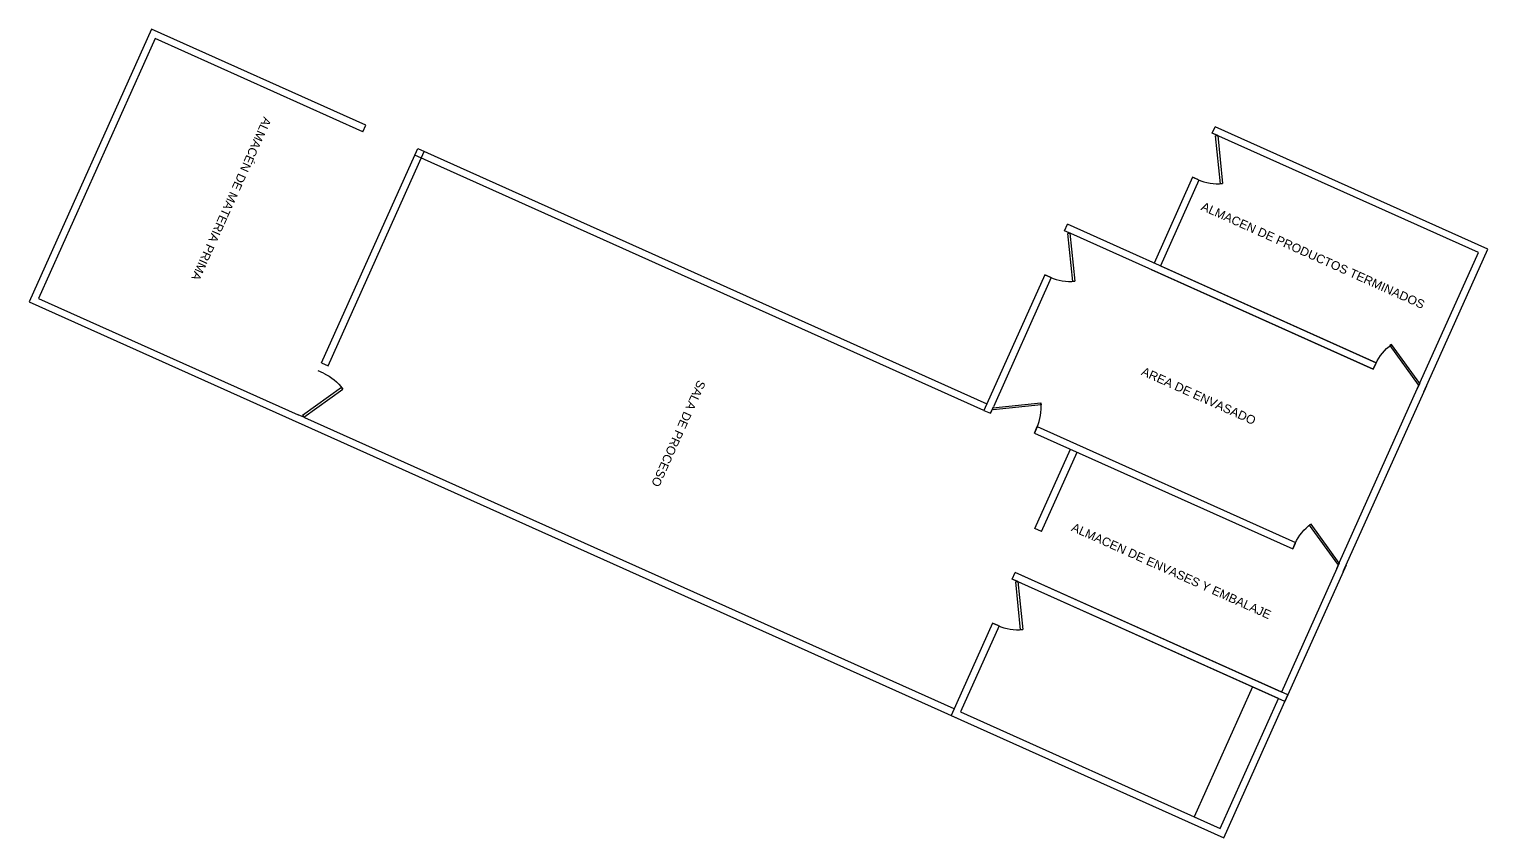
# Model space of a CAD drawing. Header units: metres. Extents: x 717911 to 838331, y 8495011 to 8501478.
# Drawn here: x 837395.84 to 837426.59, y 8496144.47 to 8496161.51 of the extents above; entities that cross this region are included whole.
import ezdxf

# ---------------------------------------------------------------- set-up
doc = ezdxf.new("R2010")
doc.units = ezdxf.units.M
doc.layers.add('ROTULO', color=4, linetype='Continuous')
doc.styles.add('ARIAL', font='arial.ttf')

# ---------------------------------------------------------------- blocks, each defined once
blk = doc.blocks.new('*U1271')
for p, q in [((0, 0), (0, -5)), ((40, 0), (40, -5))]:
    blk.add_line(p, q)
blk.add_lwpolyline([(0, 0), (34.6, 20), (35.5, 18.5), (0.9, -1.5)], close=True)
blk.add_arc((0, 0), 40, 0, 30)

msp = doc.modelspace()

# ---------------------------------------------------------------- linework, layer by layer
for p, q in [((837398.42, 8496161.511), (837395.842, 8496155.762)), ((837402.937, 8496159.485), (837398.42, 8496161.511)), ((837398.496, 8496161.313), (837396.041, 8496155.838)), ((837402.875, 8496159.349), (837398.496, 8496161.313)), ((837426.591, 8496156.878), (837420.842, 8496159.456)), ((837426.393, 8496156.803), (837420.918, 8496159.258)), ((837402.006, 8496154.478), (837404.032, 8496158.994)), ((837402.143, 8496154.416), (837404.169, 8496158.933)), ((837420.365, 8496158.392), (837419.554, 8496156.582)), ((837420.502, 8496158.331), (837419.69, 8496156.52)), ((837424.238, 8496154.481), (837417.729, 8496157.4)), ((837424.177, 8496154.344), (837417.804, 8496157.202)), ((837425.104, 8496153.928), (837426.393, 8496156.803)), ((837425.241, 8496153.867), (837426.591, 8496156.878)), ((837419.492, 8496156.445), (837424.177, 8496154.344)), ((837419.69, 8496156.52), (837424.238, 8496154.481)), ((837417.252, 8496156.336), (837415.969, 8496153.477)), ((837417.388, 8496156.275), (837416.167, 8496153.552)), ((837396.041, 8496155.838), (837401.515, 8496153.383)), ((837396.041, 8496155.838), (837401.515, 8496153.383)), ((837395.842, 8496155.762), (837401.591, 8496153.185)), ((837423.542, 8496150.08), (837425.302, 8496154.004)), ((837423.467, 8496150.279), (837425.104, 8496153.928)), ((837415.414, 8496146.985), (837401.454, 8496153.246)), ((837415.339, 8496147.184), (837401.652, 8496153.321)), ((837417.094, 8496153.136), (837422.54, 8496150.694)), ((837417.033, 8496153), (837422.479, 8496150.558)), ((837417.044, 8496150.985), (837417.794, 8496152.658)), ((837417.181, 8496150.923), (837417.931, 8496152.597)), ((837422.376, 8496147.48), (837416.628, 8496150.058)), ((837422.239, 8496147.541), (837416.765, 8496149.996)), ((837423.406, 8496150.142), (837422.239, 8496147.541)), ((837423.604, 8496150.217), (837422.315, 8496147.343)), ((837422.315, 8496147.343), (837416.566, 8496149.921)), ((837422.178, 8496147.404), (837416.703, 8496149.86)), ((837416.151, 8496148.994), (837415.277, 8496147.047)), ((837416.288, 8496148.933), (837415.476, 8496147.122)), ((837420.95, 8496144.667), (837422.178, 8496147.404)), ((837421.026, 8496144.469), (837422.376, 8496147.48)), ((837415.277, 8496147.047), (837421.026, 8496144.469)), ((837415.476, 8496147.122), (837420.95, 8496144.667))]:
    msp.add_line(p, q)
for points in [[(837402.875, 8496159.349), (837402.937, 8496159.485)], [(837420.918, 8496159.258), (837420.781, 8496159.319), (837420.842, 8496159.456)], [(837404.032, 8496158.994), (837416.03, 8496153.614), (837415.969, 8496153.477), (837403.97, 8496158.858)], [(837420.502, 8496158.331), (837420.365, 8496158.392)], [(837417.804, 8496157.202), (837417.667, 8496157.263), (837417.729, 8496157.4)], [(837417.252, 8496156.336), (837417.388, 8496156.275)], [(837402.006, 8496154.478), (837402.143, 8496154.416)], [(837424.177, 8496154.344), (837424.238, 8496154.481)], [(837415.969, 8496153.477), (837416.106, 8496153.415), (837416.167, 8496153.552)], [(837417.033, 8496153), (837417.094, 8496153.136)], [(837417.18, 8496150.923), (837417.044, 8496150.985)], [(837422.479, 8496150.558), (837422.54, 8496150.694)], [(837423.406, 8496150.142), (837423.467, 8496150.279)], [(837416.566, 8496149.921), (837416.628, 8496150.058)], [(837416.151, 8496148.994), (837416.288, 8496148.933)], [(837422.178, 8496147.404), (837421.631, 8496147.65), (837420.403, 8496144.913), (837420.95, 8496144.667), (837422.178, 8496147.404)]]:
    msp.add_lwpolyline(points)

# ---------------------------------------------------------------- block references
at = {"yscale": 0.0254, "zscale": 0.0254}
for p, xscale, rotation in [((837420.897, 8496159.267), 0.0254, 245.8460281696906), ((837417.783, 8496157.211), 0.0254, 245.8460281696906), ((837425.156, 8496154.044), -0.0254, 335.8460281696906), ((837401.631, 8496153.331), -0.0254, 245.8460281696906), ((837416.158, 8496153.531), 0.0254, 335.8460281696906), ((837423.458, 8496150.258), -0.0254, 335.8460281696906), ((837416.682, 8496149.869), 0.0254, 245.8460281696906)]:
    msp.add_blockref('*U1271', p, dxfattribs=dict(at, xscale=xscale, rotation=rotation))

# ---------------------------------------------------------------- texts
at = {"layer": 'ROTULO', "color": 7, "lineweight": -3, "style": 'ARIAL'}
for s, rotation, p in [('ALMACÉN DE MATERIA PRIMA ', 245.846, (837400.787, 8496159.678)), ('ALMACEN DE PRODUCTOS TERMINADOS', 335.846, (837420.529, 8496157.709)), ('AREA DE ENVASADO', 335.846, (837419.269, 8496154.232)), ('SALA DE PROCESO ', 245.846, (837409.942, 8496154.129)), ('ALMACEN DE ENVASES Y EMBALAJE', 335.846, (837417.795, 8496150.945))]:
    msp.add_text(s, height=0.18248, rotation=rotation, dxfattribs=at).set_placement(p)

doc.saveas('drawing.dxf')
